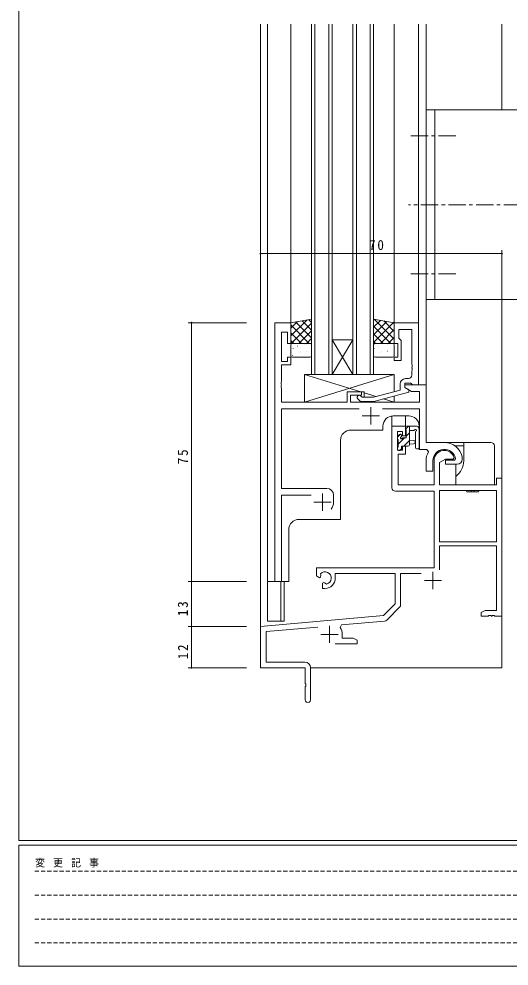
# Model space of a CAD drawing. Units: millimetres on the paper. Extents: x -420 to 373, y -297 to 267.
# Drawn here: x -417.7 to -275.6, y -297 to -22.6 of the extents above; entities that cross this region are included whole.
import ezdxf

# ---------------------------------------------------------------- set-up
doc = ezdxf.new("R2010")
doc.units = ezdxf.units.MM
doc.linetypes.add('CHAIN1', pattern=[8, 5, -1, 1, -1])
doc.linetypes.add('DASHED1', pattern=[1.8, 1.2, -0.6])
for name, color, linetype, lineweight in [('0-1_YKK_ZWAK', 7, 'Continuous', 9), ('0-3_YKK_11', 7, 'Continuous', 9), ('0-4_YKK_12', 2, 'Continuous', 9), ('0-5_YKK_13', 4, 'Continuous', 9), ('0-6_YKK_D', 6, 'Continuous', 9)]:
    doc.layers.add(name, color=color, linetype=linetype, lineweight=lineweight)
doc.styles.add('ＭＳ ゴシック', font='')
doc.styles.get('ＭＳ ゴシック').set_extended_font_data('MS Gothic')

msp = doc.modelspace()

# ---------------------------------------------------------------- linework, layer by layer
at = {"layer": '0-1_YKK_ZWAK'}
for p, q in [((-417.7, -260.575), (-417.7, 264.425)), ((352.3, -260.575), (-417.7, -260.575)), ((-417.7, -296.975), (-417.7, -261.975)), ((314.5, -261.975), (-417.7, -261.975)), ((-417.7, -296.975), (314.5, -296.975))]:
    msp.add_line(p, q, dxfattribs=at)
at = {"layer": '0-1_YKK_ZWAK', "linetype": 'DASHED1'}
for p, q in [((-413.101, -269.488), (-164.909, -269.488)), ((-413.101, -276.416), (-164.909, -276.416)), ((-413.101, -283.345), (-164.909, -283.345)), ((-413.101, -290.274), (-164.909, -290.274))]:
    msp.add_line(p, q, dxfattribs=at)
at = {"layer": '0-3_YKK_11'}
for p, q in [((-343.5, -110.575), (-343.5, -185.575)), ((-338.9, -110.575), (-343.5, -110.575)), ((-338.9, -116.575), (-338.9, -110.575)), ((-308.9, -110.575), (-308.9, -116.575)), ((-301.9, -110.575), (-308.9, -110.575)), ((-301.9, -128.575), (-301.9, -110.575)), ((-341.57, -113.275), (-339.9, -113.275)), ((-341.57, -121.775), (-341.57, -113.275)), ((-339.9, -113.275), (-339.9, -116.575)), ((-307.6, -112.505), (-303.83, -112.505)), ((-307.6, -115.075), (-307.6, -112.505)), ((-307.4, -115.275), (-307.6, -115.075)), ((-303.83, -112.505), (-303.83, -122.617)), ((-339.9, -116.575), (-338.9, -116.575)), ((-308.9, -116.575), (-307.9, -116.575)), ((-307.9, -116.575), (-307.9, -120.575)), ((-306.9, -115.775), (-307.4, -115.275)), ((-306.9, -121.575), (-306.9, -115.775)), ((-339.9, -120.575), (-339.9, -121.775)), ((-338.9, -120.575), (-339.9, -120.575)), ((-338.9, -122.775), (-338.9, -120.575)), ((-308.9, -120.575), (-308.9, -121.575)), ((-307.9, -120.575), (-308.9, -120.575)), ((-339.9, -121.775), (-341.57, -121.775)), ((-341.57, -122.775), (-338.9, -122.775)), ((-341.57, -127.617), (-341.57, -122.775)), ((-308.9, -121.575), (-306.9, -121.575)), ((-303.83, -122.617), (-303.71, -122.8)), ((-303.71, -123.35), (-303.83, -123.534)), ((-303.71, -122.8), (-303.71, -123.35)), ((-303.83, -123.534), (-303.83, -123.617)), ((-303.83, -123.617), (-303.71, -123.8)), ((-303.71, -124.35), (-303.83, -124.534)), ((-303.83, -124.534), (-303.83, -125.775)), ((-303.71, -123.8), (-303.71, -124.35)), ((-341.69, -127.8), (-341.57, -127.617)), ((-341.69, -128.35), (-341.69, -127.8)), ((-341.57, -128.534), (-341.69, -128.35)), ((-341.69, -128.8), (-341.57, -128.617)), ((-341.69, -129.35), (-341.69, -128.8)), ((-341.57, -128.617), (-341.57, -128.534)), ((-307.2, -128.275), (-307.2, -130.096)), ((-305.9, -128.075), (-304.1, -128.075)), ((-305.9, -129.375), (-305.9, -128.075)), ((-305.9, -128.575), (-305.9, -129.375)), ((-299.7, -128.575), (-305.9, -128.575)), ((-304.83, -126.775), (-305.7, -126.775)), ((-304.1, -128.075), (-303.9, -128.275)), ((-303.9, -128.275), (-303.6, -128.575)), ((-303.6, -128.575), (-301.9, -128.575)), ((-299.7, -145.275), (-299.7, -128.575)), ((-341.57, -129.534), (-341.69, -129.35)), ((-341.57, -133.575), (-341.57, -129.534)), ((-322.6, -130.575), (-322.6, -133.575)), ((-318.4, -130.575), (-322.6, -130.575)), ((-321.6, -131.575), (-318.4, -131.575)), ((-321.6, -133.575), (-321.6, -131.575)), ((-318.4, -131.575), (-318.4, -130.575)), ((-307.2, -130.096), (-314.961, -132.175)), ((-314.803, -133.375), (-304.7, -130.668)), ((-305.9, -129.375), (-303.943, -130.505)), ((-304.7, -130.068), (-305.9, -129.375)), ((-304.7, -130.668), (-304.7, -130.068)), ((-303.943, -130.505), (-301.63, -130.505)), ((-301.63, -130.505), (-301.63, -133.575)), ((-322.6, -133.575), (-341.57, -133.575)), ((-301.63, -133.575), (-321.6, -133.575)), ((-319.524, -132.6), (-318.749, -133.375)), ((-318.749, -133.375), (-314.803, -133.375)), ((-318.251, -132.175), (-318.676, -131.751)), ((-314.961, -132.175), (-318.251, -132.175)), ((-341.57, -135.505), (-319.05, -135.505)), ((-341.57, -158.575), (-341.57, -135.505)), ((-315.7, -135.075), (-315.7, -140.075)), ((-312.35, -135.505), (-301.63, -135.505)), ((-301.63, -135.505), (-301.63, -147.275)), ((-318.2, -137.575), (-313.2, -137.575)), ((-309.6, -140.575), (-305.7, -140.575)), ((-309.6, -158.375), (-309.6, -140.575)), ((-307.97, -142.075), (-307.97, -147.475)), ((-306.5, -142.075), (-307.97, -142.075)), ((-306.5, -143.375), (-306.5, -142.075)), ((-305.7, -140.575), (-305.7, -143.375)), ((-305.7, -143.375), (-306.5, -143.375)), ((-294.4, -145.275), (-299.7, -145.275)), ((-307.97, -147.475), (-306.5, -147.475)), ((-306.5, -146.375), (-305.7, -146.375)), ((-306.5, -147.475), (-306.5, -146.375)), ((-305.7, -146.375), (-305.7, -148.675)), ((-301.63, -147.275), (-299.479, -147.275)), ((-299.479, -147.275), (-299.041, -148.017)), ((-307.8, -148.675), (-307.8, -157.575)), ((-305.7, -148.675), (-307.8, -148.675)), ((-299.7, -150.575), (-299.7, -153.575)), ((-297.7, -153.575), (-297.7, -150.575)), ((-297.4, -157.575), (-297.4, -150.575)), ((-294.1, -150.075), (-295.77, -151.039)), ((-291.821, -150.075), (-294.1, -150.075)), ((-294.1, -150.375), (-294.1, -151.575)), ((-291.442, -150.375), (-294.1, -150.375)), ((-291.535, -149.686), (-291.821, -150.075)), ((-291.146, -150.025), (-291.442, -150.375)), ((-289.2, -149.58), (-289.206, -149.521)), ((-289.2, -150.075), (-289.2, -149.58)), ((-299.7, -153.575), (-297.7, -153.575)), ((-295.77, -151.039), (-295.77, -157.575)), ((-294.1, -151.575), (-290.7, -151.575)), ((-279.33, -155.575), (-277.7, -155.575)), ((-279.33, -157.575), (-279.33, -155.575)), ((-277.7, -155.575), (-277.7, -195.575)), ((-328.5, -158.575), (-341.57, -158.575)), ((-307.8, -157.575), (-297.4, -157.575)), ((-295.77, -157.575), (-279.33, -157.575)), ((-341.57, -160.505), (-333.05, -160.505)), ((-341.57, -185.575), (-341.57, -160.505)), ((-329.7, -160.075), (-329.7, -165.075)), ((-326.5, -162.575), (-326.5, -160.575)), ((-297.4, -159.375), (-308.6, -159.375)), ((-297.4, -181.575), (-297.4, -159.375)), ((-279.33, -159.205), (-295.77, -159.205)), ((-295.77, -159.205), (-295.77, -174.075)), ((-279.33, -159.205), (-295.77, -159.205)), ((-279.33, -174.075), (-279.33, -159.205)), ((-332.2, -162.575), (-327.2, -162.575)), ((-295.77, -174.075), (-279.33, -174.075)), ((-295.77, -175.275), (-295.77, -182.152)), ((-279.33, -175.275), (-295.77, -175.275)), ((-279.33, -193.945), (-279.33, -175.275)), ((-331.5, -181.575), (-297.4, -181.575)), ((-331.5, -183.94), (-331.5, -181.575)), ((-330.265, -183.294), (-330.227, -183.753)), ((-330.227, -183.753), (-330.25, -184.258)), ((-326, -183.205), (-326, -184.575)), ((-308.7, -183.205), (-326, -183.205)), ((-308.7, -192.075), (-308.7, -183.205)), ((-307.07, -183.205), (-307.07, -192.336)), ((-301.158, -183.205), (-307.07, -183.205)), ((-297.7, -182.775), (-297.7, -187.775)), ((-343.5, -185.575), (-341.57, -185.575)), ((-330.6, -184.46), (-331.5, -183.94)), ((-330.25, -184.258), (-330.6, -184.46)), ((-329.7, -186.019), (-329.35, -185.817)), ((-329.7, -187.575), (-329.7, -186.019)), ((-329.35, -185.817), (-328.901, -186.049)), ((-328.901, -186.049), (-328.523, -186.311)), ((-300.2, -185.275), (-295.2, -185.275)), ((-329, -187.575), (-329.7, -187.575)), ((-312.084, -195.459), (-308.7, -192.075)), ((-307.363, -193.043), (-311.094, -196.774)), ((-283.7, -194.575), (-282.609, -193.945)), ((-283.7, -195.575), (-283.7, -194.575)), ((-282.609, -193.945), (-279.33, -193.945)), ((-347.7, -198.575), (-312.084, -195.459)), ((-311.713, -197.063), (-324.18, -198.154)), ((-281.658, -195.575), (-283.7, -195.575)), ((-281.475, -195.455), (-281.658, -195.575)), ((-280.925, -195.455), (-281.475, -195.455)), ((-280.742, -195.575), (-280.925, -195.455)), ((-280.658, -195.575), (-280.742, -195.575)), ((-280.475, -195.455), (-280.658, -195.575)), ((-279.925, -195.455), (-280.475, -195.455)), ((-279.742, -195.575), (-279.925, -195.455)), ((-277.7, -195.575), (-279.742, -195.575)), ((-347.7, -210.575), (-347.7, -198.575)), ((-331.07, -198.757), (-346.07, -200.069)), ((-346.07, -200.069), (-346.07, -208.945)), ((-327.7, -198.375), (-327.7, -203.375)), ((-324.18, -198.154), (-324.561, -198.917)), ((-330.2, -200.875), (-325.2, -200.875)), ((-324, -200.875), (-324, -201.945)), ((-324, -201.945), (-320.791, -201.945)), ((-320.791, -201.945), (-319.7, -202.575)), ((-319.7, -202.575), (-319.7, -203.575)), ((-319.7, -203.575), (-326.05, -203.575)), ((-334.7, -210.575), (-347.7, -210.575)), ((-346.07, -208.945), (-334.8, -208.945)), ((-334.7, -215.117), (-334.7, -210.575)), ((-333.2, -210.545), (-333.2, -219.825)), ((-334.58, -215.3), (-334.7, -215.117)), ((-334.7, -216.034), (-334.58, -215.85)), ((-334.7, -219.825), (-334.7, -216.034)), ((-334.58, -215.85), (-334.58, -215.3))]:
    msp.add_line(p, q, dxfattribs=at)
for centre, radius, start, end in [((-304.83, -125.775), 1, 270, 359.99998), ((-305.7, -128.275), 1.5, 90, 179.99998), ((-319.1, -132.175), 0.6, 44.99998, 225), ((-294.4, -150.575), 5.3, 11.47835, 89.99998), ((-294.4, -150.575), 5.3, 151.13426, 179.99998), ((-294.4, -150.575), 3.3, 9.59402, 179.99998), ((-294.4, -150.575), 3, 17.23529, 179.99998), ((-290.7, -150.075), 1.5, 270, 359.99998), ((-328.5, -160.575), 2, 0, 89.99998), ((-308.6, -158.375), 1, 180, 269.99998), ((-329.7, -162.575), 3.2, 321.63347, 359.99998), ((-329, -184.575), 1.8, 285.36687, 134.63312), ((-329, -184.575), 3, 270, 359.99998), ((-308.07, -192.336), 1, 314.99998, 359.99998), ((-311.801, -196.067), 1, 274.99998, 315.00002), ((-327.7, -200.875), 3.7, 0, 31.9633), ((-334.8, -210.545), 1.6, 0, 89.99998), ((-333.95, -219.825), 0.75, 179.99998, 0)]:
    msp.add_arc(centre, radius, start, end, dxfattribs=at)
at = {"layer": '0-4_YKK_12'}
for p, q in [((-347.7, -24.075), (-347.7, -210.575)), ((-345.7, -185.575), (-345.7, -24.075)), ((-338.9, -111.075), (-338.9, -24.075)), ((-332.9, -125.575), (-332.9, -24.075)), ((-331.9, -125.575), (-331.9, -24.075)), ((-327.9, -125.575), (-327.9, -24.075)), ((-326.9, -125.575), (-326.9, -24.075)), ((-320.9, -125.575), (-320.9, -24.075)), ((-319.9, -125.575), (-319.9, -24.075)), ((-315.9, -125.575), (-315.9, -24.075)), ((-314.9, -125.575), (-314.9, -24.075)), ((-308.9, -24.075), (-308.9, -110.875)), ((-301.9, -24.075), (-301.9, -110.575)), ((-299.7, -24.075), (-299.7, -144.975)), ((-277.7, -24.075), (-277.7, -48.899)), ((-277.7, -103.899), (-277.7, -210.575)), ((-326.9, -115.575), (-320.9, -115.575)), ((-326.9, -125.575), (-320.9, -115.575)), ((-320.9, -125.575), (-326.9, -115.575)), ((-314.9, -125.575), (-332.9, -125.575)), ((-309.6, -140.575), (-309.6, -137.602)), ((-304.701, -137.575), (-309.201, -137.575)), ((-305.7, -140.575), (-305.7, -137.575)), ((-312.201, -141.675), (-321.5, -141.675)), ((-312.201, -140.575), (-312.201, -141.675)), ((-309.6, -140.575), (-305.7, -140.575)), ((-301.701, -140.575), (-301.701, -147.275)), ((-324.5, -144.675), (-324.5, -167.575)), ((-299.701, -147.275), (-301.701, -147.275)), ((-336.501, -167.575), (-324.5, -167.575)), ((-339.501, -185.575), (-339.501, -170.575)), ((-345.7, -185.575), (-345.7, -197.075)), ((-339.501, -185.575), (-345.7, -185.575)), ((-341.8, -185.575), (-341.8, -197.075)), ((-345.7, -197.075), (-341.8, -197.075)), ((-347.4, -210.575), (-347.7, -210.575)), ((-277.7, -210.575), (-333.2, -210.575))]:
    msp.add_line(p, q, dxfattribs=at)
for centre, start, end in [((-309.201, -140.575), 90, 180), ((-304.701, -140.575), 0, 90), ((-321.5, -144.675), 90, 180), ((-336.501, -170.575), 90, 180)]:
    msp.add_arc(centre, 3, start, end, dxfattribs=at)
at = {"layer": '0-5_YKK_13'}
for p, q in [((-299.7, -48.899), (-299.7, -103.899)), ((-263.331, -48.899), (-299.7, -48.899)), ((-297.2, -103.899), (-297.2, -48.899)), ((-299.7, -103.899), (-263.331, -103.899)), ((-332.9, -109.575), (-338.9, -110.575)), ((-333.698, -109.708), (-332.9, -110.506)), ((-332.9, -116.575), (-332.9, -109.575)), ((-314.9, -116.575), (-314.9, -109.575)), ((-314.9, -109.575), (-308.9, -110.575)), ((-314.874, -109.58), (-314.9, -109.606)), ((-314.604, -109.625), (-308.9, -115.328)), ((-334.276, -109.805), (-338.9, -114.428)), ((-336.97, -110.254), (-338.9, -112.183)), ((-338.9, -110.575), (-338.9, -116.575)), ((-338.9, -111.241), (-333.566, -116.575)), ((-332.9, -110.673), (-338.802, -116.575)), ((-337.546, -110.35), (-332.9, -114.996)), ((-335.622, -110.029), (-332.9, -112.751)), ((-312.95, -109.9), (-314.9, -111.851)), ((-311.025, -110.221), (-314.9, -114.096)), ((-309.101, -110.542), (-314.9, -116.341)), ((-314.9, -111.573), (-309.898, -116.575)), ((-311.91, -110.074), (-308.9, -113.083)), ((-309.216, -110.523), (-308.9, -110.838)), ((-308.9, -110.575), (-308.9, -116.575)), ((-338.9, -113.486), (-335.811, -116.575)), ((-332.9, -112.919), (-336.557, -116.575)), ((-332.9, -115.164), (-334.312, -116.575)), ((-314.9, -113.819), (-312.143, -116.575)), ((-308.9, -112.586), (-312.889, -116.575)), ((-308.9, -114.831), (-310.644, -116.575)), ((-338.9, -115.731), (-338.056, -116.575)), ((-338.9, -116.575), (-332.9, -116.575)), ((-338.9, -120.075), (-338.9, -117.075)), ((-338.4, -116.575), (-333.4, -116.575)), ((-338.092, -116.653), (-338.085, -116.66)), ((-337.022, -117.388), (-336.978, -117.412)), ((-335.357, -116.575), (-335.328, -116.631)), ((-334.998, -116.653), (-334.954, -116.677)), ((-334.331, -116.838), (-334.325, -116.845)), ((-332.9, -117.075), (-332.9, -120.075)), ((-314.9, -116.064), (-314.388, -116.575)), ((-308.9, -116.575), (-314.9, -116.575)), ((-314.9, -120.075), (-314.9, -117.075)), ((-314.592, -116.653), (-314.585, -116.66)), ((-314.4, -116.575), (-309.4, -116.575)), ((-313.522, -117.388), (-313.478, -117.412)), ((-311.857, -116.575), (-311.828, -116.631)), ((-311.498, -116.653), (-311.454, -116.677)), ((-310.831, -116.838), (-310.825, -116.845)), ((-308.9, -117.075), (-308.9, -120.075)), ((-338.456, -120.012), (-338.412, -120.036)), ((-333.4, -120.575), (-338.4, -120.575)), ((-338.264, -118.067), (-338.217, -118.155)), ((-336.431, -119.277), (-336.387, -119.301)), ((-336.117, -118.858), (-336.111, -118.865)), ((-334.355, -118.845), (-334.311, -118.869)), ((-314.764, -118.067), (-314.717, -118.155)), ((-309.4, -120.575), (-314.4, -120.575)), ((-312.931, -119.277), (-312.887, -119.301)), ((-312.617, -118.858), (-312.611, -118.865)), ((-310.855, -118.845), (-310.811, -118.869)), ((-308.9, -125.575), (-334.9, -133.575)), ((-334.9, -125.575), (-318.65, -130.575)), ((-334.9, -125.575), (-334.9, -133.575)), ((-308.9, -125.575), (-334.9, -125.575)), ((-308.9, -130.551), (-308.9, -125.575)), ((-322.6, -130.575), (-317.6, -130.575)), ((-322.6, -133.575), (-322.6, -130.575)), ((-317.6, -130.575), (-317.6, -132.175)), ((-317.6, -130.898), (-314.153, -131.959)), ((-334.9, -133.575), (-322.6, -133.575)), ((-317.6, -133.375), (-317.6, -133.575)), ((-317.6, -133.375), (-317.6, -133.575)), ((-317.6, -133.575), (-308.9, -133.575)), ((-311.995, -132.623), (-308.9, -133.575)), ((-308.9, -133.575), (-308.9, -131.794)), ((-304.809, -140.575), (-305.67, -141.437)), ((-305.67, -141.475), (-305.67, -140.875)), ((-304.47, -142.482), (-305.47, -143.482)), ((-305.37, -140.575), (-302.407, -140.575)), ((-304.47, -140.575), (-304.47, -145.875)), ((-303.29, -141.775), (-304.47, -141.775)), ((-302.8, -142.311), (-302.8, -146.559)), ((-301.668, -141.191), (-302.02, -140.759)), ((-301.6, -141.38), (-301.6, -146.559)), ((-307.114, -142.881), (-307.97, -143.737)), ((-307.97, -144.275), (-307.97, -143.675)), ((-307.882, -143.463), (-307.382, -142.963)), ((-305.964, -143.975), (-307.77, -145.782)), ((-307.77, -146.575), (-307.77, -144.475)), ((-306.87, -143.175), (-306.87, -143.514)), ((-304.47, -144.727), (-306.119, -146.375)), ((-304.47, -144.575), (-303.326, -144.677)), ((-294.4, -145.275), (-297.1, -145.275)), ((-294.4, -145.275), (-288.8, -145.275)), ((-288.8, -145.275), (-288.8, -146.275)), ((-280.9, -145.275), (-288.8, -145.275)), ((-307.97, -147.275), (-307.97, -146.775)), ((-307.17, -147.575), (-307.67, -147.575)), ((-306.87, -147.127), (-307.319, -147.575)), ((-304.47, -145.775), (-303.326, -145.673)), ((-291.302, -146.275), (-288.8, -146.275)), ((-288.8, -146.275), (-288.8, -150.575)), ((-291.1, -151.575), (-291.1, -155.1)), ((-291.1, -155.1), (-291.1, -157.575)), ((-291.1, -157.575), (-280.9, -157.575)), ((-287.911, -159.575), (-288.125, -159.205)), ((-288.075, -159.205), (-287.898, -159.575)), ((-287.1, -159.575), (-286.511, -159.575)), ((-286.725, -159.205), (-286.511, -159.575)), ((-286.511, -159.575), (-285.889, -159.575)), ((-285.675, -159.205), (-285.889, -159.575)), ((-285.889, -159.575), (-285.3, -159.575)), ((-285.3, -159.575), (-284.502, -159.575)), ((-284.502, -159.575), (-284.379, -159.327)), ((-284.502, -159.575), (-284.489, -159.575)), ((-284.275, -159.205), (-284.489, -159.575)), ((-284.379, -159.327), (-284.323, -159.205)), ((-340.8, -185.575), (-340.8, -197.075)), ((-341.8, -197.075), (-340.8, -197.075))]:
    msp.add_line(p, q, dxfattribs=at)
at = {"layer": '0-5_YKK_13', "linetype": 'CHAIN1'}
for p, q in [((-291.1, -56.399), (-304.8, -56.399)), ((-224.2, -76.399), (-304.8, -76.399)), ((-291.1, -96.399), (-304.8, -96.399))]:
    msp.add_line(p, q, dxfattribs=at)
at = {"layer": '0-5_YKK_13'}
for points in [[(-306.409, -143.975), (-305.47, -143.975), (-305.47, -141.675)], [(-304.97, -146.375), (-306.87, -146.375), (-306.87, -147.275)], [(-280.9, -157.575), (-279.9, -157.575), (-279.9, -146.275)], [(-287.911, -159.575), (-287.898, -159.575), (-287.1, -159.575)]]:
    msp.add_lwpolyline(points, dxfattribs=at)
for centre, radius, start, end in [((-338.4, -117.075), 0.5, 90, 180), ((-333.4, -117.075), 0.5, 359.99998, 89.99998), ((-314.4, -117.075), 0.5, 90, 180), ((-309.4, -117.075), 0.5, 0, 90), ((-338.4, -120.075), 0.5, 180, 270), ((-333.4, -120.075), 0.5, 270, 0), ((-314.4, -120.075), 0.5, 180, 270), ((-309.4, -120.075), 0.5, 270, 0), ((-305.37, -140.875), 0.3, 90, 180), ((-305.47, -141.475), 0.2, 179.99998, 270), ((-303.29, -141.475), 0.3, 270, 329.99998), ((-302.77, -141.775), 0.3, 296.74368, 149.99998), ((-302.5, -142.311), 0.3, 116.74368, 180), ((-302.407, -141.075), 0.5, 39.23453, 90), ((-301.9, -141.38), 0.3, 0, 39.23453), ((-307.67, -143.675), 0.3, 135, 180), ((-307.77, -144.275), 0.2, 180, 270), ((-307.17, -143.175), 0.3, 0, 134.99998), ((-306.87, -143.975), 0.25, 123.05573, 326.94426), ((-307.17, -143.514), 0.3, 303.05573, 0), ((-306.409, -144.275), 0.3, 90, 146.94426), ((-303.37, -145.175), 0.5, 275.09206, 84.90793), ((-280.9, -146.275), 1, 0, 90), ((-307.77, -146.775), 0.2, 90, 180), ((-307.67, -147.275), 0.3, 180, 270), ((-307.17, -147.275), 0.3, 270, 0), ((-304.97, -145.875), 0.5, 270, 0), ((-302.2, -146.559), 0.6, 180, 0), ((-294.4, -150.575), 5.6, 306.10632, 0)]:
    msp.add_arc(centre, radius, start, end, dxfattribs=at)
at = {"layer": '0-6_YKK_D'}
for p, q in [((-347.7, -107.575), (-347.7, -89.575)), ((-277.7, -107.575), (-277.7, -89.575)), ((-277.7, -90.575), (-347.7, -90.575)), ((-351.7, -110.575), (-368.7, -110.575)), ((-367.7, -110.575), (-367.7, -185.575)), ((-351.7, -185.575), (-368.7, -185.575)), ((-351.7, -185.575), (-368.7, -185.575)), ((-367.7, -198.575), (-367.7, -185.575)), ((-351.7, -198.575), (-368.7, -198.575)), ((-351.7, -198.575), (-368.7, -198.575)), ((-367.7, -198.575), (-367.7, -210.575)), ((-351.7, -210.575), (-368.7, -210.575))]:
    msp.add_line(p, q, dxfattribs=at)
for centre, start, end in [((-347.7, -90.575), 0, 180), ((-277.7, -90.575), 0, 180), ((-347.7, -90.575), 180, 0), ((-277.7, -90.575), 180, 0), ((-367.7, -110.575), 90, 270), ((-367.7, -110.575), 270, 90), ((-367.7, -185.575), 90, 270), ((-367.7, -185.575), 90, 270), ((-367.7, -185.575), 270, 90), ((-367.7, -185.575), 270, 90), ((-367.7, -198.575), 90, 270), ((-367.7, -198.575), 90, 270), ((-367.7, -198.575), 270, 90), ((-367.7, -198.575), 270, 90), ((-367.7, -210.575), 90, 270), ((-367.7, -210.575), 270, 90)]:
    msp.add_arc(centre, 0.106, start, end, dxfattribs=at)

# ---------------------------------------------------------------- texts
at = {"layer": '0-1_YKK_ZWAK', "insert": (-412.986, -268.422), "char_height": 2.199, "attachment_point": 7, "style": 'ＭＳ ゴシック'}
msp.add_mtext('\\T1.22;\\W0.95;変\\~更\\~記\\~事', dxfattribs=at)
at = {"layer": '0-6_YKK_D', "color": 7, "insert": (-316.22, -89.575), "char_height": 2.933, "attachment_point": 7, "style": 'ＭＳ ゴシック'}
msp.add_mtext('\\T1.27;\\W0.95;70', dxfattribs=at)
at = {"layer": '0-6_YKK_D', "color": 7, "char_height": 2.933, "attachment_point": 7, "rotation": 90, "style": 'ＭＳ ゴシック'}
for s, insert in [('\\T1.27;\\W0.95;75', (-368.7, -151.595)), ('\\T1.27;\\W0.95;13', (-368.7, -195.595)), ('\\T1.27;\\W0.95;12', (-368.7, -208.095))]:
    msp.add_mtext(s, dxfattribs=dict(at, insert=insert))

doc.saveas('drawing.dxf')
